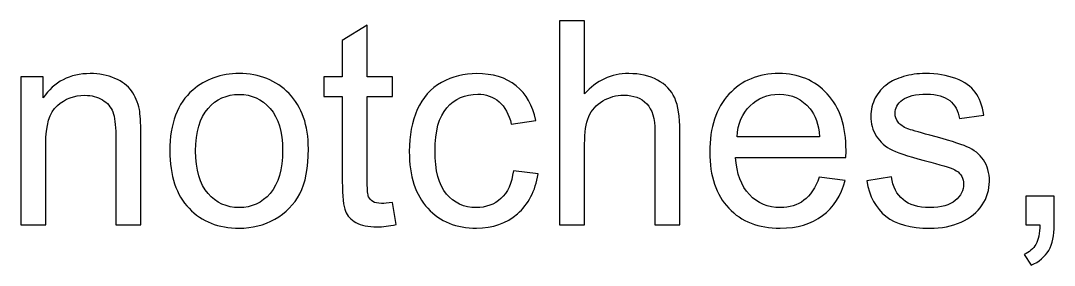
# Model space of a CAD drawing. Header units: centimetres. Extents: x -233 to -82, y 123 to 153.
# Drawn here: x -160.611 to -159.332, y 149.086 to 149.388 of the extents above; entities that cross this region are included whole.
import ezdxf

# ---------------------------------------------------------------- set-up
doc = ezdxf.new("R2010")
doc.units = ezdxf.units.CM
doc.header["$MEASUREMENT"] = 0
doc.layers.add('layer 1', color=7, linetype='Continuous')

msp = doc.modelspace()

# ---------------------------------------------------------------- linework, layer by layer
at = {"layer": 'layer 1'}
for points, knots in [([(-159.9442, 149.13595), (-159.9442, 149.13595), (-159.9442, 149.38845), (-159.9442, 149.38845), (-159.9442, 149.38845), (-159.9442, 149.38845), (-159.9132, 149.38845), (-159.9132, 149.38845), (-159.9132, 149.38845), (-159.9132, 149.38845), (-159.9132, 149.29785), (-159.9132, 149.29785), (-159.9132, 149.29785), (-159.8987, 149.31465), (-159.8805, 149.32305), (-159.8585, 149.32305), (-159.8585, 149.32305), (-159.8449, 149.32305), (-159.8331, 149.32035), (-159.8231, 149.31505), (-159.8231, 149.31505), (-159.8132, 149.30965), (-159.806, 149.30225), (-159.8017, 149.29285), (-159.8017, 149.29285), (-159.7974, 149.28345), (-159.7952, 149.26975), (-159.7952, 149.25185), (-159.7952, 149.25185), (-159.7952, 149.25185), (-159.7952, 149.13595), (-159.7952, 149.13595), (-159.7952, 149.13595), (-159.7952, 149.13595), (-159.8263, 149.13595), (-159.8263, 149.13595), (-159.8263, 149.13595), (-159.8263, 149.13595), (-159.8263, 149.25185), (-159.8263, 149.25185), (-159.8263, 149.25185), (-159.8263, 149.26735), (-159.8296, 149.27865), (-159.8363, 149.28575), (-159.8363, 149.28575), (-159.843, 149.29285), (-159.8525, 149.29635), (-159.8648, 149.29635), (-159.8648, 149.29635), (-159.874, 149.29635), (-159.8826, 149.29395), (-159.8907, 149.28925), (-159.8907, 149.28925), (-159.8988, 149.28445), (-159.9046, 149.27795), (-159.908, 149.26985), (-159.908, 149.26985), (-159.9115, 149.26165), (-159.9132, 149.25035), (-159.9132, 149.23605), (-159.9132, 149.23605), (-159.9132, 149.23605), (-159.9132, 149.13595), (-159.9132, 149.13595), (-159.9132, 149.13595), (-159.9132, 149.13595), (-159.9442, 149.13595), (-159.9442, 149.13595)], [0, 0, 0, 0, 0.0555556, 0.0555556, 0.0555556, 0.0555556, 0.1111111, 0.1111111, 0.1111111, 0.1111111, 0.1666667, 0.1666667, 0.1666667, 0.1666667, 0.2222222, 0.2222222, 0.2222222, 0.2222222, 0.2777778, 0.2777778, 0.2777778, 0.2777778, 0.3333333, 0.3333333, 0.3333333, 0.3333333, 0.3888889, 0.3888889, 0.3888889, 0.3888889, 0.4444444, 0.4444444, 0.4444444, 0.4444444, 0.5, 0.5, 0.5, 0.5, 0.5555556, 0.5555556, 0.5555556, 0.5555556, 0.6111111, 0.6111111, 0.6111111, 0.6111111, 0.6666667, 0.6666667, 0.6666667, 0.6666667, 0.7222222, 0.7222222, 0.7222222, 0.7222222, 0.7777778, 0.7777778, 0.7777778, 0.7777778, 0.8333333, 0.8333333, 0.8333333, 0.8333333, 0.8888889, 0.8888889, 0.8888889, 0.8888889, 1, 1, 1, 1]), ([(-160.1509, 149.16365), (-160.1509, 149.16365), (-160.1465, 149.13625), (-160.1465, 149.13625), (-160.1465, 149.13625), (-160.1552, 149.13445), (-160.163, 149.13355), (-160.1699, 149.13355), (-160.1699, 149.13355), (-160.1812, 149.13355), (-160.1899, 149.13535), (-160.1961, 149.13895), (-160.1961, 149.13895), (-160.2023, 149.14245), (-160.2067, 149.14715), (-160.2092, 149.15295), (-160.2092, 149.15295), (-160.2117, 149.15875), (-160.213, 149.17095), (-160.213, 149.18955), (-160.213, 149.18955), (-160.213, 149.18955), (-160.213, 149.29475), (-160.213, 149.29475), (-160.213, 149.29475), (-160.213, 149.29475), (-160.2357, 149.29475), (-160.2357, 149.29475), (-160.2357, 149.29475), (-160.2357, 149.29475), (-160.2357, 149.31885), (-160.2357, 149.31885), (-160.2357, 149.31885), (-160.2357, 149.31885), (-160.213, 149.31885), (-160.213, 149.31885), (-160.213, 149.31885), (-160.213, 149.31885), (-160.213, 149.36415), (-160.213, 149.36415), (-160.213, 149.36415), (-160.213, 149.36415), (-160.1821, 149.38275), (-160.1821, 149.38275), (-160.1821, 149.38275), (-160.1821, 149.38275), (-160.1821, 149.31885), (-160.1821, 149.31885), (-160.1821, 149.31885), (-160.1821, 149.31885), (-160.1509, 149.31885), (-160.1509, 149.31885), (-160.1509, 149.31885), (-160.1509, 149.31885), (-160.1509, 149.29475), (-160.1509, 149.29475), (-160.1509, 149.29475), (-160.1509, 149.29475), (-160.1821, 149.29475), (-160.1821, 149.29475), (-160.1821, 149.29475), (-160.1821, 149.29475), (-160.1821, 149.18775), (-160.1821, 149.18775), (-160.1821, 149.18775), (-160.1821, 149.17895), (-160.1816, 149.17325), (-160.1805, 149.17075), (-160.1805, 149.17075), (-160.1794, 149.16825), (-160.1776, 149.16625), (-160.1751, 149.16475), (-160.1751, 149.16475), (-160.1726, 149.16325), (-160.1691, 149.16245), (-160.1646, 149.16245), (-160.1646, 149.16245), (-160.1611, 149.16245), (-160.1566, 149.16285), (-160.1509, 149.16365)], [0, 0, 0, 0, 0.047619, 0.047619, 0.047619, 0.047619, 0.0952381, 0.0952381, 0.0952381, 0.0952381, 0.1428571, 0.1428571, 0.1428571, 0.1428571, 0.1904762, 0.1904762, 0.1904762, 0.1904762, 0.2380952, 0.2380952, 0.2380952, 0.2380952, 0.2857143, 0.2857143, 0.2857143, 0.2857143, 0.3333333, 0.3333333, 0.3333333, 0.3333333, 0.3809524, 0.3809524, 0.3809524, 0.3809524, 0.4285714, 0.4285714, 0.4285714, 0.4285714, 0.4761905, 0.4761905, 0.4761905, 0.4761905, 0.5238095, 0.5238095, 0.5238095, 0.5238095, 0.5714286, 0.5714286, 0.5714286, 0.5714286, 0.6190476, 0.6190476, 0.6190476, 0.6190476, 0.6666667, 0.6666667, 0.6666667, 0.6666667, 0.7142857, 0.7142857, 0.7142857, 0.7142857, 0.7619048, 0.7619048, 0.7619048, 0.7619048, 0.8095238, 0.8095238, 0.8095238, 0.8095238, 0.8571429, 0.8571429, 0.8571429, 0.8571429, 0.9047619, 0.9047619, 0.9047619, 0.9047619, 1, 1, 1, 1]), ([(-160.611, 149.13595), (-160.611, 149.13595), (-160.611, 149.31885), (-160.611, 149.31885), (-160.611, 149.31885), (-160.611, 149.31885), (-160.5831, 149.31885), (-160.5831, 149.31885), (-160.5831, 149.31885), (-160.5831, 149.31885), (-160.5831, 149.29285), (-160.5831, 149.29285), (-160.5831, 149.29285), (-160.5697, 149.31295), (-160.5503, 149.32305), (-160.5249, 149.32305), (-160.5249, 149.32305), (-160.5139, 149.32305), (-160.5038, 149.32105), (-160.4945, 149.31715), (-160.4945, 149.31715), (-160.4852, 149.31315), (-160.4783, 149.30795), (-160.4737, 149.30155), (-160.4737, 149.30155), (-160.4692, 149.29505), (-160.466, 149.28745), (-160.4641, 149.27855), (-160.4641, 149.27855), (-160.463, 149.27285), (-160.4624, 149.26275), (-160.4624, 149.24845), (-160.4624, 149.24845), (-160.4624, 149.24845), (-160.4624, 149.13595), (-160.4624, 149.13595), (-160.4624, 149.13595), (-160.4624, 149.13595), (-160.4934, 149.13595), (-160.4934, 149.13595), (-160.4934, 149.13595), (-160.4934, 149.13595), (-160.4934, 149.24725), (-160.4934, 149.24725), (-160.4934, 149.24725), (-160.4934, 149.25985), (-160.4946, 149.26925), (-160.497, 149.27555), (-160.497, 149.27555), (-160.4994, 149.28185), (-160.5037, 149.28685), (-160.5098, 149.29055), (-160.5098, 149.29055), (-160.516, 149.29425), (-160.5232, 149.29615), (-160.5315, 149.29615), (-160.5315, 149.29615), (-160.5447, 149.29615), (-160.5561, 149.29195), (-160.5656, 149.28355), (-160.5656, 149.28355), (-160.5752, 149.27515), (-160.58, 149.25925), (-160.58, 149.23585), (-160.58, 149.23585), (-160.58, 149.23585), (-160.58, 149.13595), (-160.58, 149.13595), (-160.58, 149.13595), (-160.58, 149.13595), (-160.611, 149.13595), (-160.611, 149.13595)], [0, 0, 0, 0, 0.0526316, 0.0526316, 0.0526316, 0.0526316, 0.1052632, 0.1052632, 0.1052632, 0.1052632, 0.1578947, 0.1578947, 0.1578947, 0.1578947, 0.2105263, 0.2105263, 0.2105263, 0.2105263, 0.2631579, 0.2631579, 0.2631579, 0.2631579, 0.3157895, 0.3157895, 0.3157895, 0.3157895, 0.3684211, 0.3684211, 0.3684211, 0.3684211, 0.4210526, 0.4210526, 0.4210526, 0.4210526, 0.4736842, 0.4736842, 0.4736842, 0.4736842, 0.5263158, 0.5263158, 0.5263158, 0.5263158, 0.5789474, 0.5789474, 0.5789474, 0.5789474, 0.6315789, 0.6315789, 0.6315789, 0.6315789, 0.6842105, 0.6842105, 0.6842105, 0.6842105, 0.7368421, 0.7368421, 0.7368421, 0.7368421, 0.7894737, 0.7894737, 0.7894737, 0.7894737, 0.8421053, 0.8421053, 0.8421053, 0.8421053, 0.8947368, 0.8947368, 0.8947368, 0.8947368, 1, 1, 1, 1]), ([(-160.4264, 149.22745), (-160.4264, 149.26135), (-160.417, 149.28635), (-160.3981, 149.30265), (-160.3981, 149.30265), (-160.3824, 149.31625), (-160.3632, 149.32305), (-160.3406, 149.32305), (-160.3406, 149.32305), (-160.3155, 149.32305), (-160.2949, 149.31485), (-160.2789, 149.29835), (-160.2789, 149.29835), (-160.263, 149.28185), (-160.255, 149.25905), (-160.255, 149.23005), (-160.255, 149.23005), (-160.255, 149.20645), (-160.2585, 149.18795), (-160.2656, 149.17445), (-160.2656, 149.17445), (-160.2727, 149.16095), (-160.2829, 149.15055), (-160.2964, 149.14305), (-160.2964, 149.14305), (-160.3099, 149.13555), (-160.3247, 149.13185), (-160.3406, 149.13185), (-160.3406, 149.13185), (-160.3662, 149.13185), (-160.3869, 149.14005), (-160.4027, 149.15645), (-160.4027, 149.15645), (-160.4185, 149.17285), (-160.4264, 149.19655), (-160.4264, 149.22745)], [0, 0, 0, 0, 0.1, 0.1, 0.1, 0.1, 0.2, 0.2, 0.2, 0.2, 0.3, 0.3, 0.3, 0.3, 0.4, 0.4, 0.4, 0.4, 0.5, 0.5, 0.5, 0.5, 0.6, 0.6, 0.6, 0.6, 0.7, 0.7, 0.7, 0.7, 0.8, 0.8, 0.8, 0.8, 1, 1, 1, 1]), ([(-160.0013, 149.20295), (-160.0013, 149.20295), (-159.9708, 149.19895), (-159.9708, 149.19895), (-159.9708, 149.19895), (-159.9741, 149.17795), (-159.9826, 149.16155), (-159.9963, 149.14965), (-159.9963, 149.14965), (-160.01, 149.13775), (-160.0269, 149.13185), (-160.0469, 149.13185), (-160.0469, 149.13185), (-160.072, 149.13185), (-160.0921, 149.14005), (-160.1073, 149.15645), (-160.1073, 149.15645), (-160.1225, 149.17275), (-160.1301, 149.19625), (-160.1301, 149.22675), (-160.1301, 149.22675), (-160.1301, 149.24645), (-160.1268, 149.26375), (-160.1203, 149.27855), (-160.1203, 149.27855), (-160.1138, 149.29335), (-160.1038, 149.30445), (-160.0904, 149.31195), (-160.0904, 149.31195), (-160.077, 149.31935), (-160.0624, 149.32305), (-160.0467, 149.32305), (-160.0467, 149.32305), (-160.0268, 149.32305), (-160.0106, 149.31805), (-159.998, 149.30795), (-159.998, 149.30795), (-159.9854, 149.29785), (-159.9773, 149.28365), (-159.9737, 149.26515), (-159.9737, 149.26515), (-159.9737, 149.26515), (-160.0039, 149.26045), (-160.0039, 149.26045), (-160.0039, 149.26045), (-160.0068, 149.27275), (-160.0118, 149.28205), (-160.0191, 149.28825), (-160.0191, 149.28825), (-160.0264, 149.29445), (-160.0352, 149.29755), (-160.0455, 149.29755), (-160.0455, 149.29755), (-160.0612, 149.29755), (-160.0739, 149.29195), (-160.0836, 149.28075), (-160.0836, 149.28075), (-160.0934, 149.26955), (-160.0983, 149.25185), (-160.0983, 149.22755), (-160.0983, 149.22755), (-160.0983, 149.20305), (-160.0936, 149.18515), (-160.0841, 149.17405), (-160.0841, 149.17405), (-160.0747, 149.16295), (-160.0624, 149.15735), (-160.0473, 149.15735), (-160.0473, 149.15735), (-160.0351, 149.15735), (-160.0249, 149.16105), (-160.0167, 149.16855), (-160.0167, 149.16855), (-160.0086, 149.17605), (-160.0034, 149.18745), (-160.0013, 149.20295)], [0, 0, 0, 0, 0.05, 0.05, 0.05, 0.05, 0.1, 0.1, 0.1, 0.1, 0.15, 0.15, 0.15, 0.15, 0.2, 0.2, 0.2, 0.2, 0.25, 0.25, 0.25, 0.25, 0.3, 0.3, 0.3, 0.3, 0.35, 0.35, 0.35, 0.35, 0.4, 0.4, 0.4, 0.4, 0.45, 0.45, 0.45, 0.45, 0.5, 0.5, 0.5, 0.5, 0.55, 0.55, 0.55, 0.55, 0.6, 0.6, 0.6, 0.6, 0.65, 0.65, 0.65, 0.65, 0.7, 0.7, 0.7, 0.7, 0.75, 0.75, 0.75, 0.75, 0.8, 0.8, 0.8, 0.8, 0.85, 0.85, 0.85, 0.85, 0.9, 0.9, 0.9, 0.9, 1, 1, 1, 1]), ([(-159.6228, 149.19485), (-159.6228, 149.19485), (-159.5908, 149.19085), (-159.5908, 149.19085), (-159.5908, 149.19085), (-159.5959, 149.17215), (-159.6052, 149.15765), (-159.6189, 149.14735), (-159.6189, 149.14735), (-159.6326, 149.13705), (-159.65, 149.13185), (-159.6712, 149.13185), (-159.6712, 149.13185), (-159.698, 149.13185), (-159.7192, 149.14005), (-159.7349, 149.15655), (-159.7349, 149.15655), (-159.7506, 149.17305), (-159.7584, 149.19615), (-159.7584, 149.22585), (-159.7584, 149.22585), (-159.7584, 149.25665), (-159.7505, 149.28055), (-159.7346, 149.29755), (-159.7346, 149.29755), (-159.7187, 149.31455), (-159.6982, 149.32305), (-159.6729, 149.32305), (-159.6729, 149.32305), (-159.6485, 149.32305), (-159.6285, 149.31475), (-159.613, 149.29805), (-159.613, 149.29805), (-159.5975, 149.28135), (-159.5897, 149.25795), (-159.5897, 149.22775), (-159.5897, 149.22775), (-159.5897, 149.22595), (-159.5898, 149.22315), (-159.5899, 149.21945), (-159.5899, 149.21945), (-159.5899, 149.21945), (-159.7263, 149.21945), (-159.7263, 149.21945), (-159.7263, 149.21945), (-159.7252, 149.19935), (-159.7195, 149.18405), (-159.7093, 149.17335), (-159.7093, 149.17335), (-159.6991, 149.16265), (-159.6863, 149.15735), (-159.671, 149.15735), (-159.671, 149.15735), (-159.6597, 149.15735), (-159.65, 149.16035), (-159.6419, 149.16635), (-159.6419, 149.16635), (-159.6339, 149.17225), (-159.6275, 149.18175), (-159.6228, 149.19485)], [0, 0, 0, 0, 0.0625, 0.0625, 0.0625, 0.0625, 0.125, 0.125, 0.125, 0.125, 0.1875, 0.1875, 0.1875, 0.1875, 0.25, 0.25, 0.25, 0.25, 0.3125, 0.3125, 0.3125, 0.3125, 0.375, 0.375, 0.375, 0.375, 0.4375, 0.4375, 0.4375, 0.4375, 0.5, 0.5, 0.5, 0.5, 0.5625, 0.5625, 0.5625, 0.5625, 0.625, 0.625, 0.625, 0.625, 0.6875, 0.6875, 0.6875, 0.6875, 0.75, 0.75, 0.75, 0.75, 0.8125, 0.8125, 0.8125, 0.8125, 0.875, 0.875, 0.875, 0.875, 1, 1, 1, 1]), ([(-159.5642, 149.19055), (-159.5642, 149.19055), (-159.5336, 149.19535), (-159.5336, 149.19535), (-159.5336, 149.19535), (-159.5319, 149.18305), (-159.5271, 149.17365), (-159.5192, 149.16715), (-159.5192, 149.16715), (-159.5113, 149.16065), (-159.5003, 149.15735), (-159.4862, 149.15735), (-159.4862, 149.15735), (-159.472, 149.15735), (-159.4614, 149.16025), (-159.4545, 149.16605), (-159.4545, 149.16605), (-159.4476, 149.17185), (-159.4442, 149.17865), (-159.4442, 149.18645), (-159.4442, 149.18645), (-159.4442, 149.19345), (-159.4472, 149.19895), (-159.4533, 149.20295), (-159.4533, 149.20295), (-159.4576, 149.20565), (-159.4681, 149.20915), (-159.485, 149.21345), (-159.485, 149.21345), (-159.5077, 149.21915), (-159.5235, 149.22415), (-159.5323, 149.22835), (-159.5323, 149.22835), (-159.5411, 149.23255), (-159.5478, 149.23835), (-159.5523, 149.24575), (-159.5523, 149.24575), (-159.5568, 149.25315), (-159.5591, 149.26135), (-159.5591, 149.27035), (-159.5591, 149.27035), (-159.5591, 149.27845), (-159.5572, 149.28605), (-159.5535, 149.29295), (-159.5535, 149.29295), (-159.5498, 149.29985), (-159.5447, 149.30565), (-159.5382, 149.31025), (-159.5382, 149.31025), (-159.5334, 149.31385), (-159.5268, 149.31685), (-159.5185, 149.31935), (-159.5185, 149.31935), (-159.5102, 149.32185), (-159.5012, 149.32305), (-159.4917, 149.32305), (-159.4917, 149.32305), (-159.4774, 149.32305), (-159.4648, 149.32095), (-159.4539, 149.31685), (-159.4539, 149.31685), (-159.443, 149.31275), (-159.435, 149.30715), (-159.4298, 149.30005), (-159.4298, 149.30005), (-159.4247, 149.29295), (-159.4211, 149.28355), (-159.4192, 149.27165), (-159.4192, 149.27165), (-159.4192, 149.27165), (-159.4495, 149.26755), (-159.4495, 149.26755), (-159.4495, 149.26755), (-159.4509, 149.27695), (-159.4549, 149.28435), (-159.4615, 149.28965), (-159.4615, 149.28965), (-159.4681, 149.29495), (-159.4774, 149.29755), (-159.4895, 149.29755), (-159.4895, 149.29755), (-159.5037, 149.29755), (-159.5138, 149.29525), (-159.5199, 149.29055), (-159.5199, 149.29055), (-159.526, 149.28585), (-159.5291, 149.28025), (-159.5291, 149.27395), (-159.5291, 149.27395), (-159.5291, 149.26985), (-159.5278, 149.26625), (-159.5253, 149.26305), (-159.5253, 149.26305), (-159.5228, 149.25975), (-159.5188, 149.25695), (-159.5134, 149.25485), (-159.5134, 149.25485), (-159.5103, 149.25365), (-159.5012, 149.25095), (-159.486, 149.24685), (-159.486, 149.24685), (-159.4641, 149.24095), (-159.4488, 149.23625), (-159.4401, 149.23255), (-159.4401, 149.23255), (-159.4314, 149.22885), (-159.4246, 149.22335), (-159.4197, 149.21625), (-159.4197, 149.21625), (-159.4148, 149.20915), (-159.4123, 149.20025), (-159.4123, 149.18965), (-159.4123, 149.18965), (-159.4123, 149.17935), (-159.4153, 149.16965), (-159.4213, 149.16055), (-159.4213, 149.16055), (-159.4274, 149.15145), (-159.4361, 149.14435), (-159.4474, 149.13935), (-159.4474, 149.13935), (-159.4588, 149.13435), (-159.4717, 149.13185), (-159.486, 149.13185), (-159.486, 149.13185), (-159.5098, 149.13185), (-159.5279, 149.13675), (-159.5404, 149.14665), (-159.5404, 149.14665), (-159.5529, 149.15655), (-159.5608, 149.17115), (-159.5642, 149.19055)], [0, 0, 0, 0, 0.0294118, 0.0294118, 0.0294118, 0.0294118, 0.0588235, 0.0588235, 0.0588235, 0.0588235, 0.0882353, 0.0882353, 0.0882353, 0.0882353, 0.1176471, 0.1176471, 0.1176471, 0.1176471, 0.1470588, 0.1470588, 0.1470588, 0.1470588, 0.1764706, 0.1764706, 0.1764706, 0.1764706, 0.2058824, 0.2058824, 0.2058824, 0.2058824, 0.2352941, 0.2352941, 0.2352941, 0.2352941, 0.2647059, 0.2647059, 0.2647059, 0.2647059, 0.2941176, 0.2941176, 0.2941176, 0.2941176, 0.3235294, 0.3235294, 0.3235294, 0.3235294, 0.3529412, 0.3529412, 0.3529412, 0.3529412, 0.3823529, 0.3823529, 0.3823529, 0.3823529, 0.4117647, 0.4117647, 0.4117647, 0.4117647, 0.4411765, 0.4411765, 0.4411765, 0.4411765, 0.4705882, 0.4705882, 0.4705882, 0.4705882, 0.5, 0.5, 0.5, 0.5, 0.5294118, 0.5294118, 0.5294118, 0.5294118, 0.5588235, 0.5588235, 0.5588235, 0.5588235, 0.5882353, 0.5882353, 0.5882353, 0.5882353, 0.6176471, 0.6176471, 0.6176471, 0.6176471, 0.6470588, 0.6470588, 0.6470588, 0.6470588, 0.6764706, 0.6764706, 0.6764706, 0.6764706, 0.7058824, 0.7058824, 0.7058824, 0.7058824, 0.7352941, 0.7352941, 0.7352941, 0.7352941, 0.7647059, 0.7647059, 0.7647059, 0.7647059, 0.7941176, 0.7941176, 0.7941176, 0.7941176, 0.8235294, 0.8235294, 0.8235294, 0.8235294, 0.8529412, 0.8529412, 0.8529412, 0.8529412, 0.8823529, 0.8823529, 0.8823529, 0.8823529, 0.9117647, 0.9117647, 0.9117647, 0.9117647, 0.9411765, 0.9411765, 0.9411765, 0.9411765, 1, 1, 1, 1]), ([(-160.3945, 149.22745), (-160.3945, 149.20395), (-160.3894, 149.18645), (-160.3792, 149.17485), (-160.3792, 149.17485), (-160.369, 149.16315), (-160.3561, 149.15735), (-160.3406, 149.15735), (-160.3406, 149.15735), (-160.3252, 149.15735), (-160.3124, 149.16325), (-160.3022, 149.17495), (-160.3022, 149.17495), (-160.292, 149.18665), (-160.2869, 149.20445), (-160.2869, 149.22845), (-160.2869, 149.22845), (-160.2869, 149.25105), (-160.292, 149.26815), (-160.3023, 149.27985), (-160.3023, 149.27985), (-160.3126, 149.29155), (-160.3253, 149.29735), (-160.3406, 149.29735), (-160.3406, 149.29735), (-160.3561, 149.29735), (-160.369, 149.29155), (-160.3792, 149.27995), (-160.3792, 149.27995), (-160.3894, 149.26835), (-160.3945, 149.25085), (-160.3945, 149.22745)], [0, 0, 0, 0, 0.1111111, 0.1111111, 0.1111111, 0.1111111, 0.2222222, 0.2222222, 0.2222222, 0.2222222, 0.3333333, 0.3333333, 0.3333333, 0.3333333, 0.4444444, 0.4444444, 0.4444444, 0.4444444, 0.5555556, 0.5555556, 0.5555556, 0.5555556, 0.6666667, 0.6666667, 0.6666667, 0.6666667, 0.7777778, 0.7777778, 0.7777778, 0.7777778, 1, 1, 1, 1]), ([(-159.7246, 149.24495), (-159.7246, 149.24495), (-159.6225, 149.24495), (-159.6225, 149.24495), (-159.6225, 149.24495), (-159.6238, 149.26035), (-159.6277, 149.27195), (-159.6342, 149.27965), (-159.6342, 149.27965), (-159.6441, 149.29155), (-159.6569, 149.29755), (-159.6726, 149.29755), (-159.6726, 149.29755), (-159.6869, 149.29755), (-159.6988, 149.29275), (-159.7085, 149.28325), (-159.7085, 149.28325), (-159.7182, 149.27375), (-159.7236, 149.26095), (-159.7246, 149.24495)], [0, 0, 0, 0, 0.1666667, 0.1666667, 0.1666667, 0.1666667, 0.3333333, 0.3333333, 0.3333333, 0.3333333, 0.5, 0.5, 0.5, 0.5, 0.6666667, 0.6666667, 0.6666667, 0.6666667, 1, 1, 1, 1]), ([(-159.3673, 149.13595), (-159.3673, 149.13595), (-159.3673, 149.17125), (-159.3673, 149.17125), (-159.3673, 149.17125), (-159.3673, 149.17125), (-159.332, 149.17125), (-159.332, 149.17125), (-159.332, 149.17125), (-159.332, 149.17125), (-159.332, 149.13595), (-159.332, 149.13595), (-159.332, 149.13595), (-159.332, 149.12295), (-159.3343, 149.11245), (-159.3389, 149.10445), (-159.3389, 149.10445), (-159.3435, 149.09655), (-159.3508, 149.09035), (-159.3608, 149.08595), (-159.3608, 149.08595), (-159.3608, 149.08595), (-159.3694, 149.09925), (-159.3694, 149.09925), (-159.3694, 149.09925), (-159.3629, 149.10215), (-159.358, 149.10635), (-159.3549, 149.11185), (-159.3549, 149.11185), (-159.3518, 149.11745), (-159.3501, 149.12545), (-159.3498, 149.13595), (-159.3498, 149.13595), (-159.3498, 149.13595), (-159.3673, 149.13595), (-159.3673, 149.13595)], [0, 0, 0, 0, 0.1, 0.1, 0.1, 0.1, 0.2, 0.2, 0.2, 0.2, 0.3, 0.3, 0.3, 0.3, 0.4, 0.4, 0.4, 0.4, 0.5, 0.5, 0.5, 0.5, 0.6, 0.6, 0.6, 0.6, 0.7, 0.7, 0.7, 0.7, 0.8, 0.8, 0.8, 0.8, 1, 1, 1, 1])]:
    msp.add_open_spline(points, degree=3, knots=knots, dxfattribs=at)

doc.saveas('drawing.dxf')
